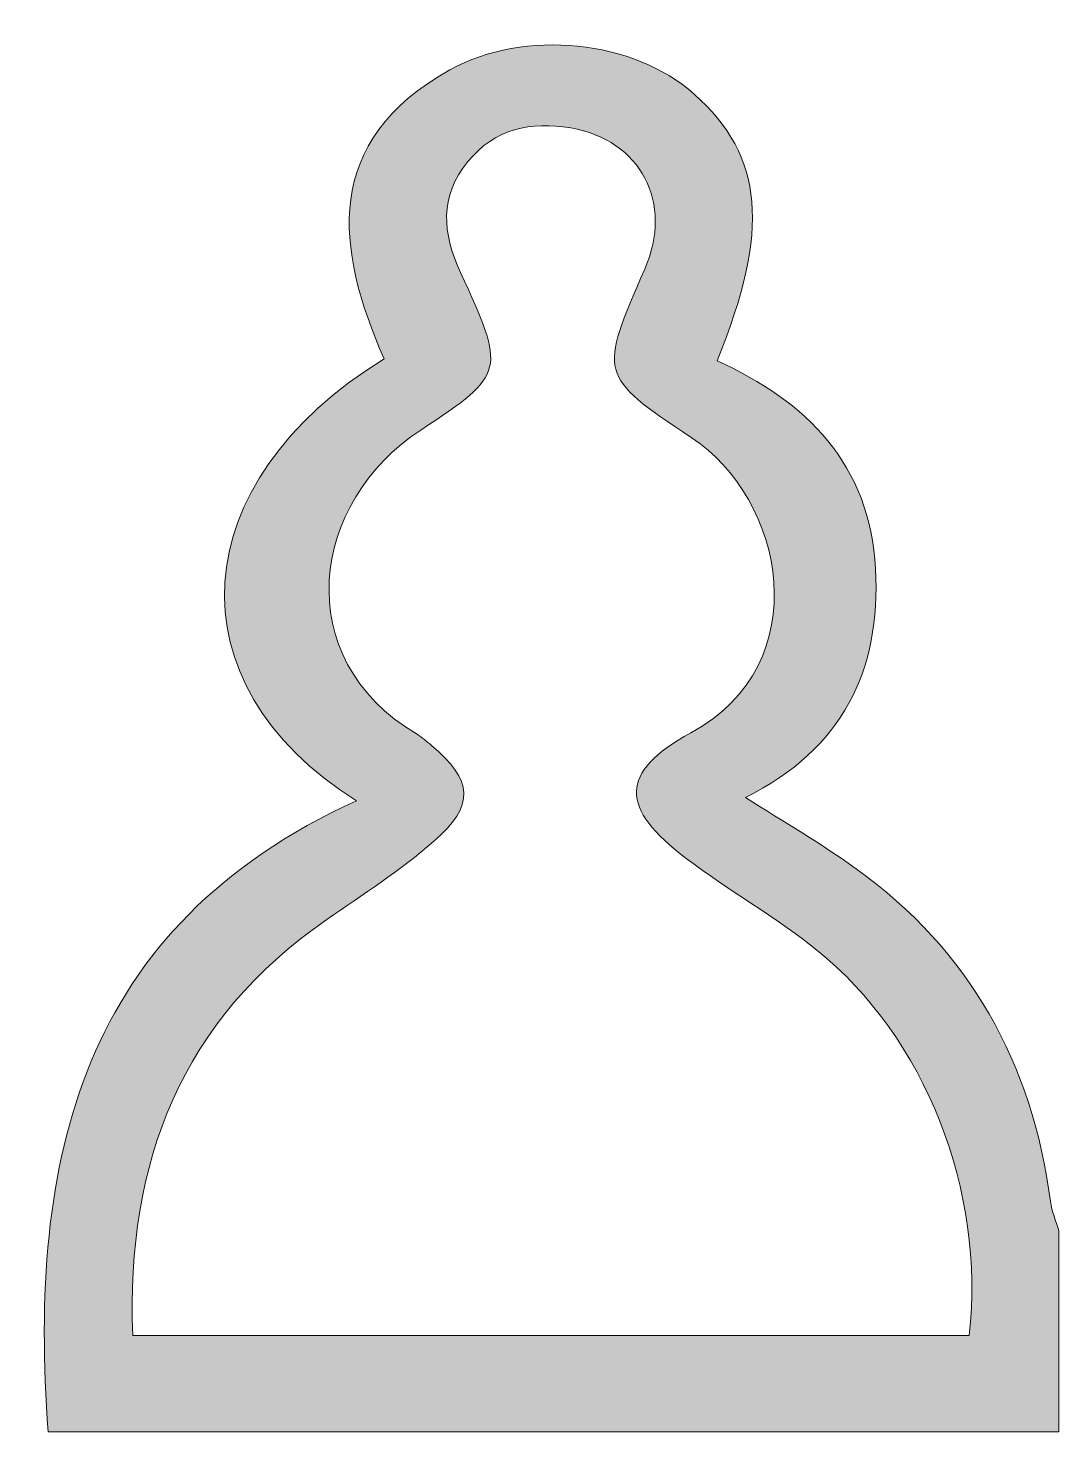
# Model space of a CAD drawing. Header units: inches. Extents: x 366 to 1647, y -1889 to -145.
import ezdxf

# ---------------------------------------------------------------- set-up
doc = ezdxf.new("R2010")
doc.units = ezdxf.units.IN
doc.header["$MEASUREMENT"] = 0
doc.layers.add('Layer 1', color=7, linetype='Continuous')

msp = doc.modelspace()

# ---------------------------------------------------------------- hatches: boundary and pattern name
at = {"layer": 'Layer 1', "true_color": 0xffffff}
h = msp.add_hatch(color=7, dxfattribs=at)
h.dxf.hatch_style = 2
edge = h.paths.add_edge_path()
edge.add_spline(control_points=[(1646.6, -1889), (1229.4, -1889), (812.1, -1889), (391.3, -1889), (366.4, -1550.1), (431.5, -1261), (774.2, -1104.8), (542.4, -959), (559.1, -709.3), (808.6, -555.6), (748, -417.9), (731.5, -285.3), (890.2, -196.6), (983.3, -144.6), (1119, -159.7), (1193.8, -226.7), (1280.1, -303.9), (1288.5, -395), (1222, -558), (1333.3, -608.3), (1412.1, -686.7), (1418.9, -816.6), (1425.6, -942.5), (1378.1, -1040.6), (1257.4, -1100.5), (1306.4, -1132), (1352.1, -1158.4), (1394.7, -1189.1), (1535.9, -1291), (1613.7, -1430.7), (1636.1, -1602.4), (1637.7, -1615), (1643, -1627), (1646.6, -1639.3), (1646.6, -1722.5), (1646.6, -1805.8), (1646.6, -1889)], knot_values=[0, 0, 0, 0, 1, 1, 1, 2, 2, 2, 3, 3, 3, 4, 4, 4, 5, 5, 5, 6, 6, 6, 7, 7, 7, 8, 8, 8, 9, 9, 9, 10, 10, 10, 11, 11, 11, 12, 12, 12, 12], degree=3, periodic=1)
edge = h.paths.add_edge_path()
edge.add_spline(control_points=[(496.4, -1769.2), (846.5, -1769.2), (1191.1, -1769.2), (1535.2, -1769.2), (1555.4, -1589.3), (1481, -1398.9), (1345.9, -1290.2), (1294.5, -1248.9), (1236.4, -1216.1), (1183.7, -1176.3), (1101.4, -1114.1), (1099.5, -1069.5), (1189.4, -1020.4), (1347.7, -934), (1306, -729.2), (1190.1, -653.2), (1073.6, -576.8), (1075.9, -573.4), (1132.3, -444), (1168.2, -361.6), (1127.4, -283.4), (1040.4, -268.7), (990.6, -260.2), (946.2, -269.3), (912.6, -310.5), (876.8, -354.2), (881, -399), (903.4, -448.1), (959.2, -569.8), (960.7, -574.3), (854, -644), (717.9, -733), (688.9, -926.7), (849.5, -1022.1), (855.9, -1025.9), (861.6, -1031.1), (867.4, -1036), (919.3, -1079.1), (922, -1110.4), (869.8, -1155.5), (828.6, -1191.3), (782.3, -1221.3), (737.3, -1252.4), (557.3, -1376.8), (488, -1552.6), (496.4, -1769.2)], knot_values=[0, 0, 0, 0, 1, 1, 1, 2, 2, 2, 3, 3, 3, 4, 4, 4, 5, 5, 5, 6, 6, 6, 7, 7, 7, 8, 8, 8, 9, 9, 9, 10, 10, 10, 11, 11, 11, 12, 12, 12, 13, 13, 13, 14, 14, 14, 15, 15, 15, 15], degree=3, periodic=1)

# ---------------------------------------------------------------- linework, layer by layer
at = {"layer": 'Layer 1', "lineweight": 0}
for points, knots in [([(1646.6, -1889), (1229.4, -1889), (812.1, -1889), (391.3, -1889), (366.4, -1550.1), (431.5, -1261), (774.2, -1104.8), (542.4, -959), (559.1, -709.3), (808.6, -555.6), (748, -417.9), (731.5, -285.3), (890.2, -196.6), (983.3, -144.6), (1119, -159.7), (1193.8, -226.7), (1280.1, -303.9), (1288.5, -395), (1222, -558), (1333.3, -608.3), (1412.1, -686.7), (1418.9, -816.6), (1425.6, -942.5), (1378.1, -1040.6), (1257.4, -1100.5), (1306.4, -1132), (1352.1, -1158.4), (1394.7, -1189.1), (1535.9, -1291), (1613.7, -1430.7), (1636.1, -1602.4), (1637.7, -1615), (1643, -1627), (1646.6, -1639.3), (1646.6, -1722.5), (1646.6, -1805.8), (1646.6, -1889)], [0, 0, 0, 0, 1, 1, 1, 2, 2, 2, 3, 3, 3, 4, 4, 4, 5, 5, 5, 6, 6, 6, 7, 7, 7, 8, 8, 8, 9, 9, 9, 10, 10, 10, 11, 11, 11, 12, 12, 12, 12]), ([(496.4, -1769.2), (846.5, -1769.2), (1191.1, -1769.2), (1535.2, -1769.2), (1555.4, -1589.3), (1481, -1398.9), (1345.9, -1290.2), (1294.5, -1248.9), (1236.4, -1216.1), (1183.7, -1176.3), (1101.4, -1114.1), (1099.5, -1069.5), (1189.4, -1020.4), (1347.7, -934), (1306, -729.2), (1190.1, -653.2), (1073.6, -576.8), (1075.9, -573.4), (1132.3, -444), (1168.2, -361.6), (1127.4, -283.4), (1040.4, -268.7), (990.6, -260.2), (946.2, -269.3), (912.6, -310.5), (876.8, -354.2), (881, -399), (903.4, -448.1), (959.2, -569.8), (960.7, -574.3), (854, -644), (717.9, -733), (688.9, -926.7), (849.5, -1022.1), (855.9, -1025.9), (861.6, -1031.1), (867.4, -1036), (919.3, -1079.1), (922, -1110.4), (869.8, -1155.5), (828.6, -1191.3), (782.3, -1221.3), (737.3, -1252.4), (557.3, -1376.8), (488, -1552.6), (496.4, -1769.2)], [0, 0, 0, 0, 1, 1, 1, 2, 2, 2, 3, 3, 3, 4, 4, 4, 5, 5, 5, 6, 6, 6, 7, 7, 7, 8, 8, 8, 9, 9, 9, 10, 10, 10, 11, 11, 11, 12, 12, 12, 13, 13, 13, 14, 14, 14, 15, 15, 15, 15])]:
    msp.add_open_spline(points, degree=3, knots=knots, dxfattribs=at)

doc.saveas('drawing.dxf')
